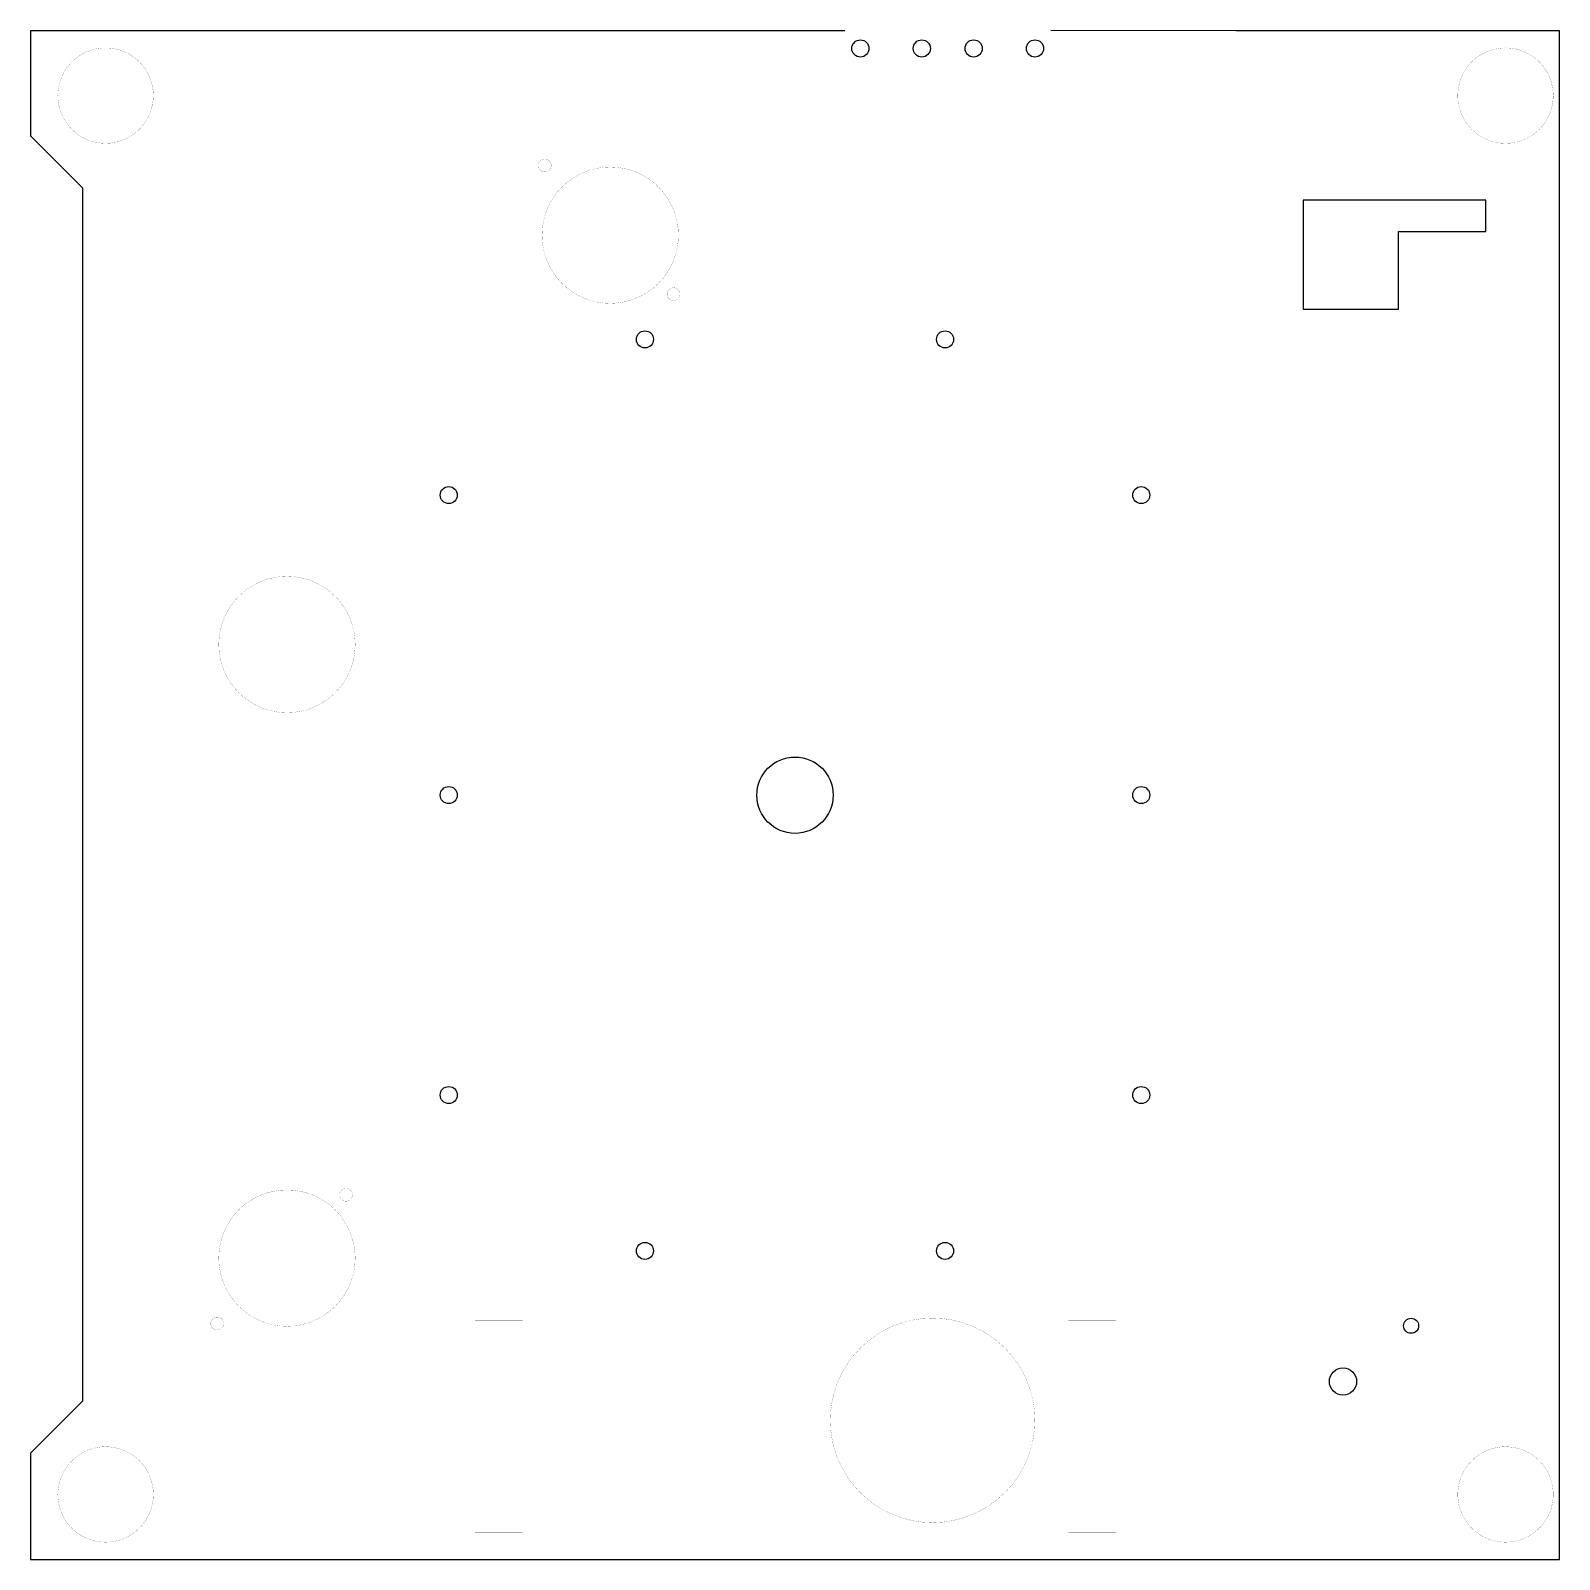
# Model space of a CAD drawing. Extents: x 0 to 11.2, y 0 to 11.2.
import ezdxf

# ---------------------------------------------------------------- set-up
doc = ezdxf.new("R2010")
doc.units = 0
doc.layers.add('20', color=53, linetype='CONTINUOUS')

msp = doc.modelspace()

# ---------------------------------------------------------------- linework, layer by layer
at = {"layer": '20'}
for p, q in [((5.969397, 11.21), (0, 11.21)), ((0, 11.21), (0, 10.44)), ((8.847519, 11.21), (7.479865, 11.212234)), ((11.21, 11.21), (8.84, 11.21)), ((11.21, 0), (11.21, 11.21)), ((0, 10.44), (0.38, 10.06)), ((0.38, 10.06), (0.38, 1.16)), ((9.33, 9.97), (9.33, 9.17)), ((10.67, 9.97), (9.33, 9.97)), ((10.67, 9.74), (10.67, 9.97)), ((10.03, 9.17), (10.03, 9.74)), ((10.03, 9.74), (10.67, 9.74)), ((9.33, 9.17), (10.03, 9.17)), ((0.38, 1.16), (0, 0.78)), ((0, 0.78), (0, 0)), ((0, 0), (11.21, 0))]:
    msp.add_line(p, q, dxfattribs=at)
for points, const_width in [([(7.480111, 11.212234, 1), (7.479619, 11.212234)], 0.000492), ([(5.969643, 11.21, 1), (5.969151, 11.21)], 0.000492), ([(0.550131, 10.385719, 1), (0.550131, 11.085708, 1), (0.550131, 10.385719)], 0.000984), ([(3.258784, 11.01248, 1), (3.258784, 11.011988)], 0.000492), ([(3.25903, 11.012234, 1), (3.258538, 11.012234)], 0.000492), ([(3.60903, 11.012234, 1), (3.608538, 11.012234)], 0.000492), ([(3.608784, 11.011988, 1), (3.608784, 11.01248)], 0.000492), ([(5.969397, 11.100246, 1), (5.969397, 11.099754)], 0.000492), ([(5.969151, 11.1, 1), (5.969643, 11.1)], 0.000492), ([(7.479619, 11.1, 1), (7.480111, 11.1)], 0.000492), ([(7.479865, 11.099754, 1), (7.479865, 11.100246)], 0.000492), ([(7.60903, 11.012234, 1), (7.608538, 11.012234)], 0.000492), ([(7.608784, 11.01248, 1), (7.608784, 11.011988)], 0.000492), ([(7.95903, 11.012234, 1), (7.958538, 11.012234)], 0.000492), ([(7.958784, 11.011988, 1), (7.958784, 11.01248)], 0.000492), ([(10.81477, 10.385719, 1), (10.81477, 11.085708, 1), (10.81477, 10.385719)], 0.000984), ([(3.258784, 10.76248, 1), (3.258784, 10.761988)], 0.000492), ([(3.258538, 10.762234, 1), (3.25903, 10.762234)], 0.000492), ([(3.608538, 10.762234, 1), (3.60903, 10.762234)], 0.000492), ([(3.608784, 10.761988, 1), (3.608784, 10.76248)], 0.000492), ([(7.608784, 10.76248, 1), (7.608784, 10.761988)], 0.000492), ([(7.608538, 10.762234, 1), (7.60903, 10.762234)], 0.000492), ([(7.958538, 10.762234, 1), (7.95903, 10.762234)], 0.000492), ([(7.958784, 10.761988, 1), (7.958784, 10.76248)], 0.000492), ([(3.769981, 10.176569, 1), (3.769981, 10.271009, 1), (3.769981, 10.176569)], 0.000984), ([(4.250055, 9.212234, 1), (4.250055, 10.212234, 1), (4.250055, 9.212234)], 0.000984), ([(3.258784, 9.46248, 1), (3.258784, 9.461988)], 0.000492), ([(3.25903, 9.462234, 1), (3.258538, 9.462234)], 0.000492), ([(3.60903, 9.462234, 1), (3.608538, 9.462234)], 0.000492), ([(3.608784, 9.461988, 1), (3.608784, 9.46248)], 0.000492), ([(7.608784, 9.46248, 1), (7.608784, 9.461988)], 0.000492), ([(7.60903, 9.462234, 1), (7.608538, 9.462234)], 0.000492), ([(7.95903, 9.462234, 1), (7.958538, 9.462234)], 0.000492), ([(7.958784, 9.461988, 1), (7.958784, 9.46248)], 0.000492), ([(4.71448, 9.232159, 1), (4.71448, 9.3266, 1), (4.71448, 9.232159)], 0.000984), ([(3.258784, 9.21248, 1), (3.258784, 9.211988)], 0.000492), ([(3.258538, 9.212234, 1), (3.25903, 9.212234)], 0.000492), ([(3.608538, 9.212234, 1), (3.60903, 9.212234)], 0.000492), ([(3.608784, 9.211988, 1), (3.608784, 9.21248)], 0.000492), ([(7.608784, 9.21248, 1), (7.608784, 9.211988)], 0.000492), ([(7.608538, 9.212234, 1), (7.60903, 9.212234)], 0.000492), ([(7.958538, 9.212234, 1), (7.95903, 9.212234)], 0.000492), ([(7.958784, 9.211988, 1), (7.958784, 9.21248)], 0.000492), ([(1.88, 6.21, 1), (1.88, 7.21, 1), (1.88, 6.21)], 0.000984), ([(1.880055, 1.710026, 1), (1.880055, 2.710026, 1), (1.880055, 1.710026)], 0.000984), ([(2.31291, 2.62723, 1), (2.31291, 2.721671, 1), (2.31291, 2.62723)], 0.000984), ([(3.25903, 2.000026, 1), (3.258538, 2.000026)], 0.000492), ([(3.258784, 2.000272, 1), (3.258784, 1.99978)], 0.000492), ([(3.60903, 2.000026, 1), (3.608538, 2.000026)], 0.000492), ([(3.608784, 1.99978, 1), (3.608784, 2.000272)], 0.000492), ([(7.60903, 2.000026, 1), (7.608538, 2.000026)], 0.000492), ([(7.608784, 2.000272, 1), (7.608784, 1.99978)], 0.000492), ([(7.95903, 2.000026, 1), (7.958538, 2.000026)], 0.000492), ([(7.958784, 1.99978, 1), (7.958784, 2.000272)], 0.000492), ([(1.3685, 1.68273, 1), (1.3685, 1.777171, 1), (1.3685, 1.68273)], 0.000984), ([(3.258784, 1.750272, 1), (3.258784, 1.74978)], 0.000492), ([(3.258538, 1.750026, 1), (3.25903, 1.750026)], 0.000492), ([(3.608538, 1.750026, 1), (3.60903, 1.750026)], 0.000492), ([(3.608784, 1.74978, 1), (3.608784, 1.750272)], 0.000492), ([(6.613784, 0.270026, 1), (6.613784, 1.770026, 1), (6.613784, 0.270026)], 0.000984), ([(7.608784, 1.750272, 1), (7.608784, 1.74978)], 0.000492), ([(7.608538, 1.750026, 1), (7.60903, 1.750026)], 0.000492), ([(7.958538, 1.750026, 1), (7.95903, 1.750026)], 0.000492), ([(7.958784, 1.74978, 1), (7.958784, 1.750272)], 0.000492), ([(0.550131, 0.126552, 1), (0.550131, 0.826541, 1), (0.550131, 0.126552)], 0.000984), ([(10.81477, 0.126552, 1), (10.81477, 0.826541, 1), (10.81477, 0.126552)], 0.000984), ([(3.25903, 0.450026, 1), (3.258538, 0.450026)], 0.000492), ([(3.258784, 0.450272, 1), (3.258784, 0.44978)], 0.000492), ([(3.60903, 0.450026, 1), (3.608538, 0.450026)], 0.000492), ([(3.608784, 0.44978, 1), (3.608784, 0.450272)], 0.000492), ([(7.60903, 0.450026, 1), (7.608538, 0.450026)], 0.000492), ([(7.608784, 0.450272, 1), (7.608784, 0.44978)], 0.000492), ([(7.95903, 0.450026, 1), (7.958538, 0.450026)], 0.000492), ([(7.958784, 0.44978, 1), (7.958784, 0.450272)], 0.000492), ([(3.258784, 0.200272, 1), (3.258784, 0.19978)], 0.000492), ([(3.258538, 0.200026, 1), (3.25903, 0.200026)], 0.000492), ([(3.608538, 0.200026, 1), (3.60903, 0.200026)], 0.000492), ([(3.608784, 0.19978, 1), (3.608784, 0.200272)], 0.000492), ([(7.608784, 0.200272, 1), (7.608784, 0.19978)], 0.000492), ([(7.608538, 0.200026, 1), (7.60903, 0.200026)], 0.000492), ([(7.958538, 0.200026, 1), (7.95903, 0.200026)], 0.000492), ([(7.958784, 0.19978, 1), (7.958784, 0.200272)], 0.000492)]:
    msp.add_lwpolyline(points, format="xyb", dxfattribs=dict(at, const_width=const_width))
at = {"layer": '20', "const_width": 0.000984}
for points in [[(5.969397, 11.21), (5.969397, 11.1)], [(7.479865, 11.212234), (7.479865, 11.1)], [(3.608784, 11.012234), (3.258784, 11.012234)], [(3.258784, 11.012234), (3.258784, 10.762234)], [(3.608784, 10.762234), (3.608784, 11.012234)], [(7.479865, 11.1), (5.969397, 11.1)], [(7.608784, 11.012234), (7.608784, 10.762234)], [(7.608784, 11.012234), (7.958784, 11.012234)], [(7.958784, 11.012234), (7.958784, 10.762234)], [(3.258784, 10.762234), (3.608784, 10.762234)], [(7.608784, 10.762234), (7.958784, 10.762234)], [(3.608784, 9.462234), (3.258784, 9.462234)], [(3.258784, 9.462234), (3.258784, 9.212234)], [(3.608784, 9.212234), (3.608784, 9.462234)], [(7.958784, 9.462234), (7.608784, 9.462234)], [(7.608784, 9.462234), (7.608784, 9.212234)], [(7.958784, 9.212234), (7.958784, 9.462234)], [(3.258784, 9.212234), (3.608784, 9.212234)], [(7.608784, 9.212234), (7.958784, 9.212234)], [(3.258784, 1.750026), (3.258784, 2.000026)], [(3.258784, 2.000026), (3.608784, 2.000026)], [(3.608784, 2.000026), (3.608784, 1.750026)], [(7.608784, 1.750026), (7.608784, 2.000026)], [(7.608784, 2.000026), (7.958784, 2.000026)], [(7.958784, 2.000026), (7.958784, 1.750026)], [(3.608784, 1.750026), (3.258784, 1.750026)], [(7.958784, 1.750026), (7.608784, 1.750026)], [(3.258784, 0.200026), (3.258784, 0.450026)], [(3.258784, 0.450026), (3.608784, 0.450026)], [(3.608784, 0.450026), (3.608784, 0.200026)], [(7.608784, 0.200026), (7.608784, 0.450026)], [(7.608784, 0.450026), (7.958784, 0.450026)], [(7.958784, 0.450026), (7.958784, 0.200026)], [(3.608784, 0.200026), (3.258784, 0.200026)], [(7.958784, 0.200026), (7.608784, 0.200026)]]:
    msp.add_lwpolyline(points, dxfattribs=at)
at = {"layer": '20'}
for centre, radius in [((6.0846, 11.0817), 0.062992), ((6.5346, 11.0817), 0.062992), ((6.9146, 11.0817), 0.062992), ((7.3646, 11.0817), 0.062992), ((4.505, 8.948), 0.0625), ((6.705, 8.948), 0.0625), ((3.066, 7.806), 0.0625), ((8.144, 7.806), 0.0625), ((5.605, 5.605), 0.28), ((3.066, 5.606), 0.0625), ((8.144, 5.606), 0.0625), ((3.066, 3.406), 0.0625), ((8.144, 3.406), 0.0625), ((4.505, 2.263), 0.0625), ((6.705, 2.263), 0.0625), ((10.1227, 1.7134), 0.055), ((9.623, 1.305), 0.1)]:
    msp.add_circle(centre, radius, dxfattribs=at)

doc.saveas('drawing.dxf')
